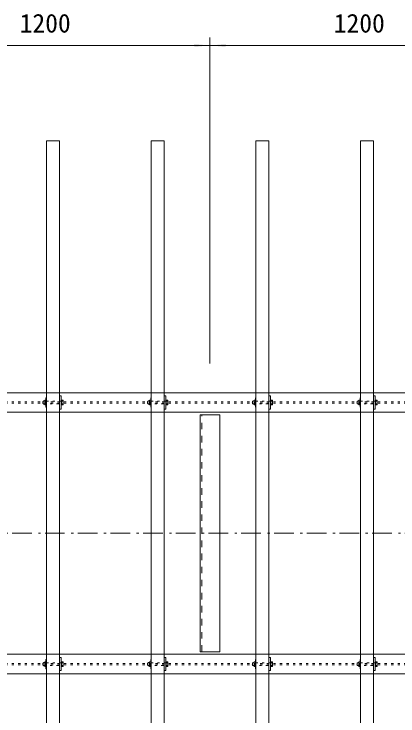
# Model space of a CAD drawing. Units: millimetres, scale not verified. Extents: x -11700 to 11700, y -8360 to 8374.
# Drawn here: x -4960 to -3494, y -3093 to -410 of the extents above; entities that cross this region are included whole.
import ezdxf
from ezdxf.enums import TextEntityAlignment as Align

# ---------------------------------------------------------------- set-up
doc = ezdxf.new("R2010")
doc.units = ezdxf.units.MM
doc.header["$LTSCALE"] = 60
for name, pattern in [('USER1', [0.833282, 0.416565, -0.416718]), ('USER5', [0.416565, 0.138855, -0.27771]), ('USER6', [2.083282, 1.25, -0.416565, 0.138855, -0.277863])]:
    doc.linetypes.add(name, pattern=pattern)
doc.layers.add('0-1_IMPORTED', color=30, linetype='Continuous', lineweight=18)
doc.styles.add('ＭＳ ゴシック', font='')
doc.styles.get('ＭＳ ゴシック').set_extended_font_data('MS Gothic')

msp = doc.modelspace()

# ---------------------------------------------------------------- linework, layer by layer
at = {"layer": '0-1_IMPORTED', "color": 1}
for p, q in [((-4211.96, -1745.89), (-4211.96, -500.5)), ((-4211.96, -1745.89), (-4211.96, -500.5)), ((-5411.96, -530.5), (-4211.96, -530.5)), ((-4211.96, -530.5), (-3011.96, -530.5))]:
    msp.add_line(p, q, dxfattribs=at)
at = {"layer": '0-1_IMPORTED', "linetype": 'USER5'}
for p, q in [((-1111.96, -1892.55), (-5611.96, -1892.55)), ((-1111.96, -1897.55), (-5611.96, -1897.55)), ((-1111.96, -2892.55), (-5611.96, -2892.55)), ((-1111.96, -2897.55), (-5611.96, -2897.55))]:
    msp.add_line(p, q, dxfattribs=at)
at = {"layer": '0-1_IMPORTED'}
for p, q in [((-4843.46, -1887.9), (-4843.46, -1902.21)), ((-4842.75, -1895.05), (-4839.18, -1895.05)), ((-4773.57, -1890.43), (-4779.36, -1890.43)), ((-4779.36, -1899.67), (-4773.57, -1899.67)), ((-4443.46, -1887.9), (-4443.46, -1902.21)), ((-4442.75, -1895.05), (-4439.18, -1895.05)), ((-4373.57, -1890.43), (-4379.36, -1890.43)), ((-4379.36, -1899.67), (-4373.57, -1899.67)), ((-4043.46, -1887.9), (-4043.46, -1902.21)), ((-4042.75, -1895.05), (-4039.18, -1895.05)), ((-3973.57, -1890.43), (-3979.36, -1890.43)), ((-3979.36, -1899.67), (-3973.57, -1899.67)), ((-3643.46, -1887.9), (-3643.46, -1902.21)), ((-3642.75, -1895.05), (-3639.18, -1895.05)), ((-3573.57, -1890.43), (-3579.36, -1890.43)), ((-3579.36, -1899.67), (-3573.57, -1899.67)), ((-4843.46, -2887.9), (-4843.46, -2902.21)), ((-4842.75, -2895.05), (-4839.18, -2895.05)), ((-4773.57, -2890.43), (-4779.36, -2890.43)), ((-4443.46, -2887.9), (-4443.46, -2902.21)), ((-4442.75, -2895.05), (-4439.18, -2895.05)), ((-4373.57, -2890.43), (-4379.36, -2890.43)), ((-4043.46, -2887.9), (-4043.46, -2902.21)), ((-4042.75, -2895.05), (-4039.18, -2895.05)), ((-3973.57, -2890.43), (-3979.36, -2890.43)), ((-3643.46, -2887.9), (-3643.46, -2902.21)), ((-3642.75, -2895.05), (-3639.18, -2895.05)), ((-3573.57, -2890.43), (-3579.36, -2890.43)), ((-4779.36, -2899.67), (-4773.57, -2899.67)), ((-4379.36, -2899.67), (-4373.57, -2899.67)), ((-3979.36, -2899.67), (-3973.57, -2899.67)), ((-3579.36, -2899.67), (-3573.57, -2899.67))]:
    msp.add_line(p, q, dxfattribs=at)
at = {"layer": '0-1_IMPORTED', "linetype": 'USER1'}
msp.add_line((-4242.96, -2847.55), (-4242.96, -1942.55), dxfattribs=at)
at = {"layer": '0-1_IMPORTED', "color": 7, "linetype": 'USER6', "lineweight": 9}
msp.add_line((-10342, -2395.05), (-742, -2395.05), dxfattribs=at)
at = {"layer": '0-1_IMPORTED'}
for points in [[(-4836.96, -895.05), (-4786.96, -895.05), (-4786.96, -3895.05), (-4836.96, -3895.05)], [(-4436.96, -895.05), (-4386.96, -895.05), (-4386.96, -3895.05), (-4436.96, -3895.05)], [(-4036.96, -895.05), (-3986.96, -895.05), (-3986.96, -3895.05), (-4036.96, -3895.05)], [(-3636.96, -895.05), (-3586.96, -895.05), (-3586.96, -3895.05), (-3636.96, -3895.05)], [(-1111.96, -1857.55), (-5611.96, -1857.55), (-5611.96, -1932.55), (-1111.96, -1932.55)], [(-4836.96, -1877.55), (-4838.46, -1877.55), (-4838.46, -1912.55), (-4836.96, -1912.55)], [(-4786.96, -1870.05), (-4780.96, -1870.05), (-4780.96, -1920.05), (-4786.96, -1920.05)], [(-4436.96, -1877.55), (-4438.46, -1877.55), (-4438.46, -1912.55), (-4436.96, -1912.55)], [(-4386.96, -1870.05), (-4380.96, -1870.05), (-4380.96, -1920.05), (-4386.96, -1920.05)], [(-4036.96, -1877.55), (-4038.46, -1877.55), (-4038.46, -1912.55), (-4036.96, -1912.55)], [(-3986.96, -1870.05), (-3980.96, -1870.05), (-3980.96, -1920.05), (-3986.96, -1920.05)], [(-3636.96, -1877.55), (-3638.46, -1877.55), (-3638.46, -1912.55), (-3636.96, -1912.55)], [(-3586.96, -1870.05), (-3580.96, -1870.05), (-3580.96, -1920.05), (-3586.96, -1920.05)], [(-4843.46, -1886.05), (-4838.46, -1886.05), (-4838.46, -1904.05), (-4843.46, -1904.05)], [(-4780.96, -1886.05), (-4779.36, -1886.05), (-4779.36, -1904.05), (-4780.96, -1904.05)], [(-4779.36, -1885.82), (-4773.57, -1885.82), (-4772.85, -1887.05), (-4772.85, -1903.05), (-4773.57, -1904.29), (-4779.36, -1904.29)], [(-4443.46, -1886.05), (-4438.46, -1886.05), (-4438.46, -1904.05), (-4443.46, -1904.05)], [(-4380.96, -1886.05), (-4379.36, -1886.05), (-4379.36, -1904.05), (-4380.96, -1904.05)], [(-4379.36, -1885.82), (-4373.57, -1885.82), (-4372.85, -1887.05), (-4372.85, -1903.05), (-4373.57, -1904.29), (-4379.36, -1904.29)], [(-4043.46, -1886.05), (-4038.46, -1886.05), (-4038.46, -1904.05), (-4043.46, -1904.05)], [(-3980.96, -1886.05), (-3979.36, -1886.05), (-3979.36, -1904.05), (-3980.96, -1904.05)], [(-3979.36, -1885.82), (-3973.57, -1885.82), (-3972.85, -1887.05), (-3972.85, -1903.05), (-3973.57, -1904.29), (-3979.36, -1904.29)], [(-3643.46, -1886.05), (-3638.46, -1886.05), (-3638.46, -1904.05), (-3643.46, -1904.05)], [(-3580.96, -1886.05), (-3579.36, -1886.05), (-3579.36, -1904.05), (-3580.96, -1904.05)], [(-3579.36, -1885.82), (-3573.57, -1885.82), (-3572.85, -1887.05), (-3572.85, -1903.05), (-3573.57, -1904.29), (-3579.36, -1904.29)], [(-4249.46, -1942.55), (-4174.46, -1942.55), (-4174.46, -2847.55), (-4249.46, -2847.55)], [(-1111.96, -2857.55), (-5611.96, -2857.55), (-5611.96, -2932.55), (-1111.96, -2932.55)], [(-4786.96, -2870.05), (-4780.96, -2870.05), (-4780.96, -2920.05), (-4786.96, -2920.05)], [(-4386.96, -2870.05), (-4380.96, -2870.05), (-4380.96, -2920.05), (-4386.96, -2920.05)], [(-3986.96, -2870.05), (-3980.96, -2870.05), (-3980.96, -2920.05), (-3986.96, -2920.05)], [(-3586.96, -2870.05), (-3580.96, -2870.05), (-3580.96, -2920.05), (-3586.96, -2920.05)], [(-4843.46, -2886.05), (-4838.46, -2886.05), (-4838.46, -2904.05), (-4843.46, -2904.05)], [(-4836.96, -2877.55), (-4838.46, -2877.55), (-4838.46, -2912.55), (-4836.96, -2912.55)], [(-4780.96, -2886.05), (-4779.36, -2886.05), (-4779.36, -2904.05), (-4780.96, -2904.05)], [(-4779.36, -2885.82), (-4773.57, -2885.82), (-4772.85, -2887.05), (-4772.85, -2903.05), (-4773.57, -2904.29), (-4779.36, -2904.29)], [(-4443.46, -2886.05), (-4438.46, -2886.05), (-4438.46, -2904.05), (-4443.46, -2904.05)], [(-4436.96, -2877.55), (-4438.46, -2877.55), (-4438.46, -2912.55), (-4436.96, -2912.55)], [(-4380.96, -2886.05), (-4379.36, -2886.05), (-4379.36, -2904.05), (-4380.96, -2904.05)], [(-4379.36, -2885.82), (-4373.57, -2885.82), (-4372.85, -2887.05), (-4372.85, -2903.05), (-4373.57, -2904.29), (-4379.36, -2904.29)], [(-4043.46, -2886.05), (-4038.46, -2886.05), (-4038.46, -2904.05), (-4043.46, -2904.05)], [(-4036.96, -2877.55), (-4038.46, -2877.55), (-4038.46, -2912.55), (-4036.96, -2912.55)], [(-3980.96, -2886.05), (-3979.36, -2886.05), (-3979.36, -2904.05), (-3980.96, -2904.05)], [(-3979.36, -2885.82), (-3973.57, -2885.82), (-3972.85, -2887.05), (-3972.85, -2903.05), (-3973.57, -2904.29), (-3979.36, -2904.29)], [(-3643.46, -2886.05), (-3638.46, -2886.05), (-3638.46, -2904.05), (-3643.46, -2904.05)], [(-3636.96, -2877.55), (-3638.46, -2877.55), (-3638.46, -2912.55), (-3636.96, -2912.55)], [(-3580.96, -2886.05), (-3579.36, -2886.05), (-3579.36, -2904.05), (-3580.96, -2904.05)], [(-3579.36, -2885.82), (-3573.57, -2885.82), (-3572.85, -2887.05), (-3572.85, -2903.05), (-3573.57, -2904.29), (-3579.36, -2904.29)]]:
    msp.add_lwpolyline(points, close=True, dxfattribs=at)
at = {"layer": '0-1_IMPORTED', "linetype": 'USER5'}
for points in [[(-4779.36, -1890.05), (-4848.06, -1890.05), (-4849.36, -1891.35), (-4849.36, -1898.75), (-4848.06, -1900.05), (-4779.36, -1900.05)], [(-4379.36, -1890.05), (-4448.06, -1890.05), (-4449.36, -1891.35), (-4449.36, -1898.75), (-4448.06, -1900.05), (-4379.36, -1900.05)], [(-3979.36, -1890.05), (-4048.06, -1890.05), (-4049.36, -1891.35), (-4049.36, -1898.75), (-4048.06, -1900.05), (-3979.36, -1900.05)], [(-3579.36, -1890.05), (-3648.06, -1890.05), (-3649.36, -1891.35), (-3649.36, -1898.75), (-3648.06, -1900.05), (-3579.36, -1900.05)], [(-4779.36, -2890.05), (-4848.06, -2890.05), (-4849.36, -2891.35), (-4849.36, -2898.75), (-4848.06, -2900.05), (-4779.36, -2900.05)], [(-4379.36, -2890.05), (-4448.06, -2890.05), (-4449.36, -2891.35), (-4449.36, -2898.75), (-4448.06, -2900.05), (-4379.36, -2900.05)], [(-3979.36, -2890.05), (-4048.06, -2890.05), (-4049.36, -2891.35), (-4049.36, -2898.75), (-4048.06, -2900.05), (-3979.36, -2900.05)], [(-3579.36, -2890.05), (-3648.06, -2890.05), (-3649.36, -2891.35), (-3649.36, -2898.75), (-3648.06, -2900.05), (-3579.36, -2900.05)]]:
    msp.add_lwpolyline(points, dxfattribs=at)
at = {"layer": '0-1_IMPORTED'}
for centre, start, end in [((-4843.46, -1895.05), 90, 180), ((-4843.46, -1895.05), 180, 270), ((-4443.46, -1895.05), 90, 180), ((-4443.46, -1895.05), 180, 270), ((-4043.46, -1895.05), 90, 180), ((-4043.46, -1895.05), 180, 270), ((-3643.46, -1895.05), 90, 180), ((-3643.46, -1895.05), 180, 270), ((-4843.46, -2895.05), 90, 180), ((-4843.46, -2895.05), 180, 270), ((-4443.46, -2895.05), 90, 180), ((-4443.46, -2895.05), 180, 270), ((-4043.46, -2895.05), 90, 180), ((-4043.46, -2895.05), 180, 270), ((-3643.46, -2895.05), 90, 180), ((-3643.46, -2895.05), 180, 270)]:
    msp.add_arc(centre, 7.15, start, end, dxfattribs=at)
at = {"layer": '0-1_IMPORTED', "color": 1}
for points in [[(-4211.96, -530.5), (-4271.96, -535.75), (-4271.96, -525.25)], [(-4211.96, -530.5), (-4151.97, -525.25), (-4151.97, -535.75)]]:
    msp.add_solid(points, dxfattribs=at)

# ---------------------------------------------------------------- texts
at = {"layer": '0-1_IMPORTED', "color": 7, "style": 'ＭＳ ゴシック'}
for p in [(-4938.96, -502.72), (-3738.96, -502.72)]:
    msp.add_text('1200', height=71.65, dxfattribs=at).set_placement(p, align=Align.BOTTOM_LEFT)

doc.saveas('drawing.dxf')
